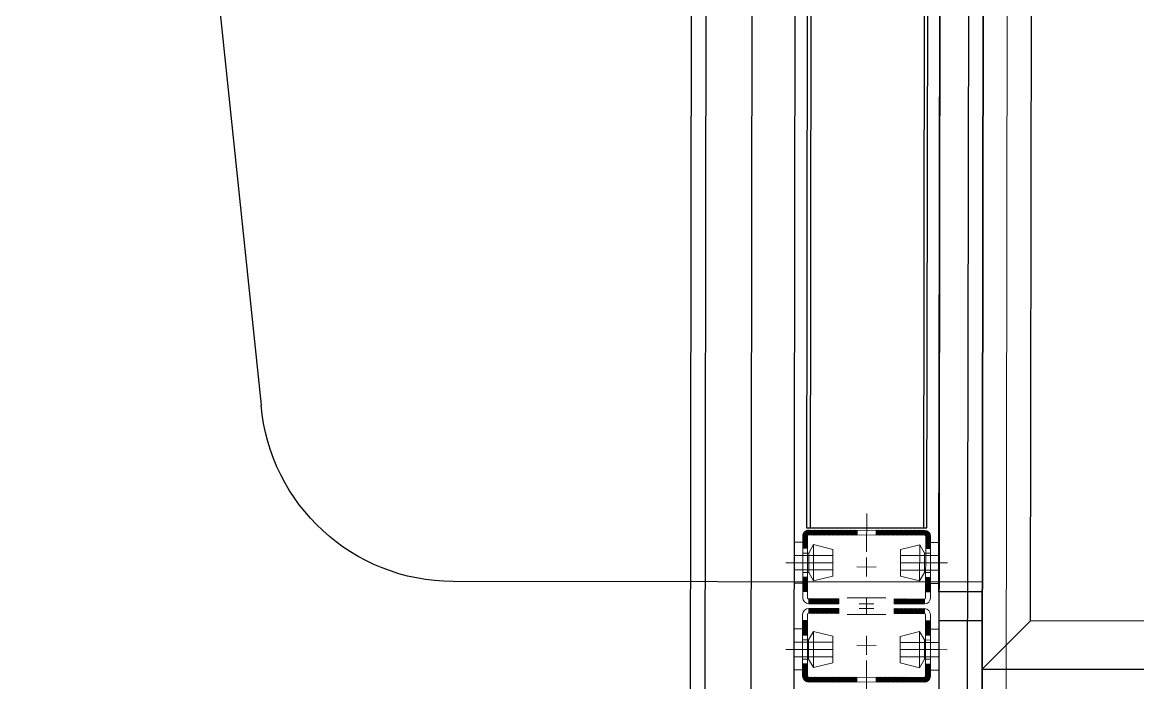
# Model space of a CAD drawing. Header units: inches. Extents: x 54 to 199, y 70 to 109.
# Drawn here: x 143.9166 to 144.3793, y 78.9738 to 79.2478 of the extents above; entities that cross this region are included whole.
import ezdxf
from ezdxf.enums import TextEntityAlignment as Align

# ---------------------------------------------------------------- set-up
doc = ezdxf.new("R2010")
doc.units = ezdxf.units.IN
doc.header["$MEASUREMENT"] = 0
for name, pattern in [('ACAD_ISO03W100', [30, 12, -18]), ('DASHDOT', [1, 0.5, -0.25, 0, -0.25]), ('DGN Style 2', [0.635854, 0.381513, -0.254342]), ('DGN Style 4', [470.164695, 234.8475, -117.42375, 0.469695, -117.42375]), ('HIDDENX2', [0.75, 0.5, -0.25])]:
    doc.linetypes.add(name, pattern=pattern)
for name, color, linetype in [('CENTER', 20, 'DASHDOT'), ('hatch', 2, 'Continuous'), ('hidden', 252, 'Continuous'), ('metal', 200, 'Continuous')]:
    doc.layers.add(name, color=color, linetype=linetype)
doc.layers.add('GLASS-EEE', color=140, linetype='Continuous', lineweight=5)
doc.layers.add('ws', color=7, linetype='Continuous', lineweight=0)
doc.layers.add('GOLDCLADDING', color=7, linetype='Continuous', true_color=0xffc20a)
doc.styles.add('ROMANS', font='romans.shx')

# ---------------------------------------------------------------- blocks, each defined once
blk = doc.blocks.new('GRWRFHRH')
at = {"color": 252, "ltscale": 3}
for p, q in [((4.2425, 7.5543), (4.24024, 6.0363)), ((4.2425, 7.5533), (4.24025, 6.0373)), ((4.25825, 6.03727), (4.2605, 7.55327)), ((4.33624, 6.03615), (4.3385, 7.55415)), ((4.21527, 6.05234), (4.21725, 7.39034)), ((4.21527, 6.05234), (4.21725, 7.39034)), ((4.22325, 7.39033), (4.22127, 6.05233)), ((4.24225, 7.3903), (4.24027, 6.0523)), ((4.32025, 7.39018), (4.31827, 6.05218)), ((4.33027, 6.05217), (4.33225, 7.39017)), ((4.33627, 6.05216), (4.33825, 7.39016)), ((4.33825, 7.39016), (4.33627, 6.05216)), ((4.3382, 7.35415), (4.33627, 6.05415)), ((4.3187, 6.34219), (4.32019, 7.34818)), ((4.33819, 7.34816), (4.3367, 6.34216)), ((4.3367, 6.34216), (4.3187, 6.34219)), ((4.31868, 6.33019), (4.31825, 6.04219)), ((4.33668, 6.33016), (4.31868, 6.33019)), ((4.33625, 6.04216), (4.33668, 6.33016))]:
    blk.add_line(p, q, dxfattribs=at)
at = {"color": 252, "linetype": 'ACAD_ISO03W100'}
for p, q in [((4.33841, 7.49315), (4.33665, 6.31015)), ((4.35668, 6.33012), (4.35838, 7.47312)), ((4.33665, 6.31015), (4.35668, 6.33012)), ((4.35668, 6.33012), (4.33665, 6.31015)), ((4.58168, 6.32979), (4.35668, 6.33012)), ((4.33665, 6.31015), (4.60165, 6.30976))]:
    blk.add_line(p, q, dxfattribs=at)
at = {"color": 252, "lineweight": 25}
for p, q in [((4.33826, 7.39616), (4.3367, 6.34616)), ((3.9385, 7.36411), (4.03757, 6.4196)), ((4.3367, 6.34616), (4.11715, 6.34648))]:
    blk.add_line(p, q, dxfattribs=at)
at = {"color": 252}
for p, q in [((4.21527, 6.05234), (4.21725, 7.39034)), ((4.33825, 7.39016), (4.33627, 6.05216))]:
    blk.add_line(p, q, dxfattribs=at)
at = {"color": 252, "lineweight": 25, "extrusion": (0, 0, -1)}
blk.add_ellipse((4.11727, 6.42648), major_axis=(-0.05657, 0.05657), ratio=1, start_param=3.928475, end_param=5.411656, dxfattribs=at)
at = {"layer": 'CENTER', "color": 252, "linetype": 'DASHDOT', "lineweight": 0, "ltscale": 5}
for p, q in [((4.28875, 6.37473), (4.28872, 6.35873)), ((4.25522, 6.35428), (4.27122, 6.35426)), ((4.29271, 6.35247), (4.28471, 6.35249)), ((4.28872, 6.35648), (4.28871, 6.34848)), ((4.32222, 6.35418), (4.30622, 6.3542)), ((4.2967, 6.33972), (4.2807, 6.33974)), ((4.2887, 6.33973), (4.28869, 6.33623)), ((4.29169, 6.33723), (4.28569, 6.33724)), ((4.29169, 6.33523), (4.28569, 6.33524)), ((4.28868, 6.33273), (4.28869, 6.33623)), ((4.29668, 6.33272), (4.28068, 6.33274)), ((4.28866, 6.31598), (4.28867, 6.32398)), ((4.25516, 6.31828), (4.27116, 6.31826)), ((4.29267, 6.31997), (4.28467, 6.31999)), ((4.32216, 6.31818), (4.30616, 6.3182)), ((4.28863, 6.29773), (4.28866, 6.31373))]:
    blk.add_line(p, q, dxfattribs=at)
at = {"layer": 'GLASS-EEE', "color": 252}
for p, q in [((4.33625, 6.03907), (4.33849, 7.55024)), ((4.34849, 7.55022), (4.34625, 6.03905))]:
    blk.add_line(p, q, dxfattribs=at)
at = {"layer": 'hatch', "color": 252, "linetype": 'Continuous', "lineweight": 0}
for p, q in [((4.26223, 6.36483), (4.26517, 6.36777)), ((4.26223, 6.36537), (4.26464, 6.36776)), ((4.26223, 6.3643), (4.2657, 6.36776)), ((4.26223, 6.36377), (4.26623, 6.36776)), ((4.26234, 6.366), (4.264, 6.36766)), ((4.26476, 6.36577), (4.26676, 6.36776)), ((4.26529, 6.36577), (4.26729, 6.36776)), ((4.26582, 6.36576), (4.26782, 6.36776)), ((4.26635, 6.36576), (4.26835, 6.36776)), ((4.26688, 6.36576), (4.26888, 6.36776)), ((4.26741, 6.36576), (4.26942, 6.36776)), ((4.26794, 6.36576), (4.26995, 6.36776)), ((4.26847, 6.36576), (4.27048, 6.36776)), ((4.269, 6.36576), (4.27101, 6.36776)), ((4.26953, 6.36576), (4.27154, 6.36776)), ((4.27006, 6.36576), (4.27207, 6.36776)), ((4.27059, 6.36576), (4.2726, 6.36775)), ((4.27112, 6.36576), (4.27313, 6.36775)), ((4.27165, 6.36576), (4.27366, 6.36775)), ((4.27219, 6.36576), (4.27419, 6.36775)), ((4.27272, 6.36575), (4.27472, 6.36775)), ((4.27325, 6.36575), (4.27525, 6.36775)), ((4.27378, 6.36575), (4.27578, 6.36775)), ((4.27431, 6.36575), (4.27631, 6.36775)), ((4.27484, 6.36575), (4.27684, 6.36775)), ((4.27537, 6.36575), (4.27737, 6.36775)), ((4.2759, 6.36575), (4.2779, 6.36775)), ((4.27643, 6.36575), (4.27843, 6.36775)), ((4.27696, 6.36575), (4.27896, 6.36775)), ((4.27749, 6.36575), (4.27949, 6.36774)), ((4.27802, 6.36575), (4.28002, 6.36774)), ((4.27855, 6.36575), (4.28055, 6.36774)), ((4.27908, 6.36574), (4.28108, 6.36774)), ((4.27961, 6.36574), (4.28161, 6.36774)), ((4.28014, 6.36574), (4.28214, 6.36774)), ((4.28067, 6.36574), (4.28267, 6.36774)), ((4.2812, 6.36574), (4.2832, 6.36774)), ((4.28173, 6.36574), (4.28373, 6.36774)), ((4.28226, 6.36574), (4.28426, 6.36774)), ((4.28279, 6.36574), (4.28474, 6.36768)), ((4.28332, 6.36574), (4.28474, 6.36715)), ((4.28385, 6.36574), (4.28473, 6.36662)), ((4.29273, 6.36665), (4.29381, 6.36772)), ((4.29273, 6.36612), (4.29434, 6.36772)), ((4.29274, 6.36771), (4.29275, 6.36772)), ((4.29274, 6.36718), (4.29328, 6.36772)), ((4.29287, 6.36572), (4.29487, 6.36772)), ((4.2934, 6.36572), (4.2954, 6.36772)), ((4.29393, 6.36572), (4.29593, 6.36772)), ((4.29446, 6.36572), (4.29646, 6.36772)), ((4.29499, 6.36572), (4.29699, 6.36772)), ((4.29552, 6.36572), (4.29752, 6.36772)), ((4.29605, 6.36572), (4.29805, 6.36772)), ((4.29658, 6.36572), (4.29858, 6.36772)), ((4.29711, 6.36572), (4.29911, 6.36772)), ((4.29764, 6.36572), (4.29964, 6.36771)), ((4.29817, 6.36572), (4.30017, 6.36771)), ((4.2987, 6.36572), (4.3007, 6.36771)), ((4.29923, 6.36571), (4.30124, 6.36771)), ((4.29976, 6.36571), (4.30177, 6.36771)), ((4.30029, 6.36571), (4.3023, 6.36771)), ((4.30082, 6.36571), (4.30283, 6.36771)), ((4.30135, 6.36571), (4.30336, 6.36771)), ((4.30188, 6.36571), (4.30389, 6.36771)), ((4.30241, 6.36571), (4.30442, 6.36771)), ((4.30294, 6.36571), (4.30495, 6.36771)), ((4.30347, 6.36571), (4.30548, 6.36771)), ((4.30401, 6.36571), (4.30601, 6.3677)), ((4.30454, 6.36571), (4.30654, 6.3677)), ((4.30507, 6.36571), (4.30707, 6.3677)), ((4.3056, 6.36571), (4.3076, 6.3677)), ((4.30613, 6.3657), (4.30813, 6.3677)), ((4.30666, 6.3657), (4.30866, 6.3677)), ((4.30719, 6.3657), (4.30919, 6.3677)), ((4.30772, 6.3657), (4.30972, 6.3677)), ((4.30825, 6.3657), (4.31025, 6.3677)), ((4.30878, 6.3657), (4.31078, 6.3677)), ((4.30931, 6.3657), (4.31131, 6.3677)), ((4.30984, 6.3657), (4.31184, 6.3677)), ((4.31037, 6.3657), (4.31237, 6.3677)), ((4.3109, 6.3657), (4.3129, 6.36769)), ((4.31143, 6.3657), (4.31335, 6.36762)), ((4.31196, 6.3657), (4.31375, 6.36748)), ((4.31249, 6.3657), (4.31409, 6.36729)), ((4.31296, 6.36564), (4.31439, 6.36706)), ((4.31321, 6.36535), (4.31465, 6.36679)), ((4.31323, 6.36485), (4.31487, 6.36648)), ((4.25873, 6.36278), (4.2587, 6.34578)), ((4.26223, 6.36277), (4.25873, 6.36278)), ((4.26223, 6.36277), (4.2622, 6.34577)), ((4.26223, 6.36324), (4.26423, 6.36524)), ((4.26223, 6.36271), (4.26423, 6.36471)), ((4.26223, 6.36218), (4.26423, 6.36418)), ((4.26223, 6.36165), (4.26423, 6.36365)), ((4.26223, 6.36112), (4.26423, 6.36312)), ((4.26223, 6.36059), (4.26423, 6.36259)), ((4.26243, 6.36027), (4.26423, 6.36206)), ((4.26673, 6.36176), (4.26472, 6.35827)), ((4.26673, 6.36176), (4.26671, 6.34676)), ((4.27472, 6.35975), (4.26673, 6.36176)), ((4.28438, 6.36574), (4.28473, 6.36609)), ((4.30272, 6.35971), (4.31073, 6.3617)), ((4.31073, 6.3617), (4.31071, 6.3467)), ((4.31073, 6.3617), (4.31272, 6.35819)), ((4.31323, 6.36432), (4.31505, 6.36613)), ((4.31323, 6.36379), (4.31518, 6.36573)), ((4.31323, 6.36326), (4.31523, 6.36525)), ((4.31323, 6.36273), (4.31523, 6.36472)), ((4.31323, 6.36219), (4.31523, 6.36419)), ((4.31323, 6.36166), (4.31523, 6.36366)), ((4.31323, 6.36113), (4.31523, 6.36313)), ((4.31323, 6.3606), (4.31523, 6.3626)), ((4.31335, 6.36019), (4.31523, 6.36207)), ((4.31523, 6.36269), (4.3152, 6.34569)), ((4.31523, 6.36269), (4.31873, 6.36269)), ((4.31873, 6.36269), (4.3187, 6.34569)), ((4.26472, 6.35827), (4.26222, 6.35827)), ((4.26296, 6.36027), (4.26423, 6.36153)), ((4.2635, 6.36027), (4.26423, 6.361)), ((4.26403, 6.36027), (4.26423, 6.36047)), ((4.26472, 6.35827), (4.26471, 6.35027)), ((4.27472, 6.35975), (4.27471, 6.34875)), ((4.30272, 6.35971), (4.30271, 6.34871)), ((4.31272, 6.35819), (4.31271, 6.35019)), ((4.31272, 6.35819), (4.31522, 6.35819)), ((4.31388, 6.36019), (4.31523, 6.36154)), ((4.31441, 6.36019), (4.31523, 6.36101)), ((4.31494, 6.36019), (4.31523, 6.36048)), ((4.2622, 6.34627), (4.26421, 6.34827)), ((4.26471, 6.35027), (4.26221, 6.35027)), ((4.26221, 6.34786), (4.26261, 6.34827)), ((4.26221, 6.34733), (4.26314, 6.34827)), ((4.26221, 6.3468), (4.26367, 6.34827)), ((4.26671, 6.34676), (4.26471, 6.35027)), ((4.27471, 6.34875), (4.26671, 6.34676)), ((4.30271, 6.34871), (4.31071, 6.3467)), ((4.31071, 6.3467), (4.31271, 6.35019)), ((4.31271, 6.35019), (4.31521, 6.35019)), ((4.3132, 6.34629), (4.31512, 6.34819)), ((4.3132, 6.34575), (4.31521, 6.34775)), ((4.31321, 6.34788), (4.31353, 6.34819)), ((4.31321, 6.34735), (4.31406, 6.34819)), ((4.31321, 6.34682), (4.31459, 6.34819)), ((4.2622, 6.34577), (4.2587, 6.34578)), ((4.2622, 6.34574), (4.26421, 6.34774)), ((4.2622, 6.34521), (4.26421, 6.34721)), ((4.2622, 6.34468), (4.26421, 6.34668)), ((4.2622, 6.34415), (4.2642, 6.34615)), ((4.2622, 6.34362), (4.2642, 6.34562)), ((4.2622, 6.34309), (4.2642, 6.34509)), ((4.2622, 6.34256), (4.2642, 6.34456)), ((4.26244, 6.34227), (4.2642, 6.34403)), ((4.26297, 6.34227), (4.2642, 6.3435)), ((4.3132, 6.34522), (4.31521, 6.34722)), ((4.3132, 6.34469), (4.31521, 6.34669)), ((4.3132, 6.34416), (4.3152, 6.34616)), ((4.3132, 6.34363), (4.3152, 6.34563)), ((4.3132, 6.3431), (4.3152, 6.3451)), ((4.3132, 6.34257), (4.3152, 6.34457)), ((4.31335, 6.34219), (4.3152, 6.34404)), ((4.31388, 6.34219), (4.3152, 6.34351)), ((4.3152, 6.34569), (4.3187, 6.34569)), ((4.2635, 6.34227), (4.2642, 6.34297)), ((4.26403, 6.34227), (4.2642, 6.34244)), ((4.26469, 6.33922), (4.26474, 6.33927)), ((4.26469, 6.33869), (4.26527, 6.33927)), ((4.26469, 6.33816), (4.2658, 6.33926)), ((4.26469, 6.33763), (4.26633, 6.33926)), ((4.26486, 6.33727), (4.26686, 6.33926)), ((4.26539, 6.33727), (4.26739, 6.33926)), ((4.26592, 6.33726), (4.26792, 6.33926)), ((4.26645, 6.33726), (4.26845, 6.33926)), ((4.26698, 6.33726), (4.26898, 6.33926)), ((4.26751, 6.33726), (4.26951, 6.33926)), ((4.26804, 6.33726), (4.27004, 6.33926)), ((4.26857, 6.33726), (4.27057, 6.33926)), ((4.2691, 6.33726), (4.2711, 6.33926)), ((4.26963, 6.33726), (4.27163, 6.33926)), ((4.27016, 6.33726), (4.27216, 6.33926)), ((4.27069, 6.33726), (4.27269, 6.33925)), ((4.27122, 6.33726), (4.27322, 6.33925)), ((4.27175, 6.33726), (4.27375, 6.33925)), ((4.27228, 6.33725), (4.27428, 6.33925)), ((4.27281, 6.33725), (4.27481, 6.33925)), ((4.27334, 6.33725), (4.27534, 6.33925)), ((4.27387, 6.33725), (4.27587, 6.33925)), ((4.2744, 6.33725), (4.27641, 6.33925)), ((4.27493, 6.33725), (4.27694, 6.33925)), ((4.27546, 6.33725), (4.27719, 6.33898)), ((4.30019, 6.33914), (4.30027, 6.33921)), ((4.30019, 6.33861), (4.3008, 6.33921)), ((4.30019, 6.33808), (4.30133, 6.33921)), ((4.30019, 6.33755), (4.30186, 6.33921)), ((4.30039, 6.33721), (4.30239, 6.33921)), ((4.30092, 6.33721), (4.30292, 6.33921)), ((4.30145, 6.33721), (4.30345, 6.33921)), ((4.30198, 6.33721), (4.30398, 6.33921)), ((4.30251, 6.33721), (4.30451, 6.33921)), ((4.30304, 6.33721), (4.30504, 6.33921)), ((4.30357, 6.33721), (4.30557, 6.33921)), ((4.3041, 6.33721), (4.3061, 6.3392)), ((4.30463, 6.33721), (4.30663, 6.3392)), ((4.30516, 6.33721), (4.30716, 6.3392)), ((4.30569, 6.33721), (4.30769, 6.3392)), ((4.30622, 6.3372), (4.30822, 6.3392)), ((4.30675, 6.3372), (4.30876, 6.3392)), ((4.30728, 6.3372), (4.30929, 6.3392)), ((4.30781, 6.3372), (4.30982, 6.3392)), ((4.30834, 6.3372), (4.31035, 6.3392)), ((4.30887, 6.3372), (4.31088, 6.3392)), ((4.3094, 6.3372), (4.31141, 6.3392)), ((4.30993, 6.3372), (4.31194, 6.3392)), ((4.31046, 6.3372), (4.31247, 6.3392)), ((4.31099, 6.3372), (4.31269, 6.33889)), ((4.31441, 6.34219), (4.3152, 6.34298)), ((4.31494, 6.34219), (4.3152, 6.34245)), ((4.26469, 6.3349), (4.26632, 6.33326)), ((4.26469, 6.33437), (4.26579, 6.33326)), ((4.26485, 6.33527), (4.26685, 6.33326)), ((4.26538, 6.33527), (4.26738, 6.33326)), ((4.26591, 6.33526), (4.26791, 6.33326)), ((4.26644, 6.33526), (4.26844, 6.33326)), ((4.26697, 6.33526), (4.26897, 6.33326)), ((4.2675, 6.33526), (4.2695, 6.33326)), ((4.26804, 6.33526), (4.27003, 6.33326)), ((4.26857, 6.33526), (4.27056, 6.33326)), ((4.2691, 6.33526), (4.27109, 6.33326)), ((4.26963, 6.33526), (4.27162, 6.33326)), ((4.27016, 6.33526), (4.27215, 6.33326)), ((4.27069, 6.33526), (4.27268, 6.33325)), ((4.27122, 6.33526), (4.27321, 6.33325)), ((4.27175, 6.33526), (4.27374, 6.33325)), ((4.27228, 6.33525), (4.27427, 6.33325)), ((4.27281, 6.33525), (4.27481, 6.33325)), ((4.27334, 6.33525), (4.27534, 6.33325)), ((4.27387, 6.33525), (4.27587, 6.33325)), ((4.2744, 6.33525), (4.2764, 6.33325)), ((4.27493, 6.33525), (4.27693, 6.33325)), ((4.27546, 6.33525), (4.27719, 6.33352)), ((4.27599, 6.33725), (4.27719, 6.33845)), ((4.27599, 6.33525), (4.27719, 6.33405)), ((4.27652, 6.33725), (4.27719, 6.33792)), ((4.27652, 6.33525), (4.27719, 6.33458)), ((4.27705, 6.33725), (4.27719, 6.33739)), ((4.27705, 6.33525), (4.27719, 6.33511)), ((4.30019, 6.33488), (4.30185, 6.33321)), ((4.30019, 6.33435), (4.30132, 6.33321)), ((4.30039, 6.33521), (4.30238, 6.33321)), ((4.30092, 6.33521), (4.30291, 6.33321)), ((4.30145, 6.33521), (4.30344, 6.33321)), ((4.30198, 6.33521), (4.30397, 6.33321)), ((4.30251, 6.33521), (4.3045, 6.33321)), ((4.30304, 6.33521), (4.30503, 6.33321)), ((4.30357, 6.33521), (4.30556, 6.33321)), ((4.3041, 6.33521), (4.30609, 6.3332)), ((4.30463, 6.33521), (4.30662, 6.3332)), ((4.30516, 6.33521), (4.30716, 6.3332)), ((4.30569, 6.33521), (4.30769, 6.3332)), ((4.30622, 6.3352), (4.30822, 6.3332)), ((4.30675, 6.3352), (4.30875, 6.3332)), ((4.30728, 6.3352), (4.30928, 6.3332)), ((4.30781, 6.3352), (4.30981, 6.3332)), ((4.30834, 6.3352), (4.31034, 6.3332)), ((4.30887, 6.3352), (4.31087, 6.3332)), ((4.3094, 6.3352), (4.3114, 6.3332)), ((4.30993, 6.3352), (4.31193, 6.3332)), ((4.31046, 6.3352), (4.31246, 6.3332)), ((4.31099, 6.3352), (4.31269, 6.3335)), ((4.31152, 6.3352), (4.31269, 6.33403)), ((4.31153, 6.3372), (4.31269, 6.33836)), ((4.31205, 6.3352), (4.31269, 6.33456)), ((4.31206, 6.3372), (4.31269, 6.33783)), ((4.31258, 6.3352), (4.31269, 6.33509)), ((4.31259, 6.3372), (4.31269, 6.3373)), ((4.26218, 6.32998), (4.26418, 6.32798)), ((4.26218, 6.32945), (4.26418, 6.32745)), ((4.26242, 6.33027), (4.26418, 6.32851)), ((4.26295, 6.33027), (4.26418, 6.32904)), ((4.26348, 6.33027), (4.26418, 6.32957)), ((4.26401, 6.33027), (4.26418, 6.3301)), ((4.26469, 6.33384), (4.26526, 6.33327)), ((4.26469, 6.33331), (4.26473, 6.33327)), ((4.30019, 6.33382), (4.30079, 6.33321)), ((4.30019, 6.33329), (4.30026, 6.33321)), ((4.31318, 6.32982), (4.31518, 6.32781)), ((4.31318, 6.32929), (4.31518, 6.32728)), ((4.31333, 6.33019), (4.31518, 6.32834)), ((4.31386, 6.33019), (4.31518, 6.32887)), ((4.31439, 6.33019), (4.31518, 6.3294)), ((4.31492, 6.33019), (4.31518, 6.32993)), ((4.25865, 6.30978), (4.25868, 6.32678)), ((4.26218, 6.32677), (4.25868, 6.32678)), ((4.26215, 6.30977), (4.26218, 6.32677)), ((4.26217, 6.32574), (4.26364, 6.32427)), ((4.26217, 6.32521), (4.26311, 6.32427)), ((4.26217, 6.32468), (4.26258, 6.32427)), ((4.26218, 6.32892), (4.26418, 6.32692)), ((4.26218, 6.32839), (4.26418, 6.32639)), ((4.26218, 6.32786), (4.26417, 6.32586)), ((4.26218, 6.32733), (4.26417, 6.32533)), ((4.26218, 6.3268), (4.26417, 6.32479)), ((4.26218, 6.32627), (4.26417, 6.32427)), ((4.26667, 6.32576), (4.26467, 6.32227)), ((4.26665, 6.31076), (4.26667, 6.32576)), ((4.27467, 6.32375), (4.26667, 6.32576)), ((4.30267, 6.32371), (4.31067, 6.3257)), ((4.31065, 6.3107), (4.31067, 6.3257)), ((4.31067, 6.3257), (4.31267, 6.3222)), ((4.31317, 6.3261), (4.31508, 6.32419)), ((4.31317, 6.32557), (4.31455, 6.32419)), ((4.31317, 6.32504), (4.31402, 6.32419)), ((4.31318, 6.32876), (4.31518, 6.32675)), ((4.31318, 6.32822), (4.31518, 6.32622)), ((4.31318, 6.32769), (4.31517, 6.32569)), ((4.31318, 6.32716), (4.31517, 6.32516)), ((4.31318, 6.32663), (4.31517, 6.32463)), ((4.31515, 6.30969), (4.31518, 6.32669)), ((4.31518, 6.32669), (4.31868, 6.32669)), ((4.31865, 6.30969), (4.31868, 6.32669)), ((4.26467, 6.32227), (4.26217, 6.32227)), ((4.26466, 6.31427), (4.26467, 6.32227)), ((4.27465, 6.31275), (4.27467, 6.32375)), ((4.30265, 6.31271), (4.30267, 6.32371)), ((4.31266, 6.3142), (4.31267, 6.3222)), ((4.31267, 6.3222), (4.31517, 6.32219)), ((4.31317, 6.32451), (4.31349, 6.32419)), ((4.26215, 6.31195), (4.26415, 6.30995)), ((4.26215, 6.31142), (4.26415, 6.30942)), ((4.26215, 6.31089), (4.26415, 6.30888)), ((4.26466, 6.31427), (4.26216, 6.31427)), ((4.26236, 6.31227), (4.26415, 6.31048)), ((4.26289, 6.31227), (4.26415, 6.31101)), ((4.26342, 6.31227), (4.26415, 6.31154)), ((4.26395, 6.31227), (4.26415, 6.31207)), ((4.26665, 6.31076), (4.26466, 6.31427)), ((4.27465, 6.31275), (4.26665, 6.31076)), ((4.30265, 6.31271), (4.31065, 6.3107)), ((4.31065, 6.3107), (4.31266, 6.3142)), ((4.31266, 6.3142), (4.31516, 6.31419)), ((4.31315, 6.31178), (4.31515, 6.30978)), ((4.31315, 6.31125), (4.31515, 6.30925)), ((4.31327, 6.31219), (4.31515, 6.31031)), ((4.31381, 6.31219), (4.31515, 6.31084)), ((4.31434, 6.31219), (4.31515, 6.31137)), ((4.31487, 6.31219), (4.31515, 6.3119)), ((4.26215, 6.30977), (4.25865, 6.30978)), ((4.26215, 6.31036), (4.26415, 6.30835)), ((4.26215, 6.30983), (4.26415, 6.30782)), ((4.26215, 6.3093), (4.26415, 6.30729)), ((4.26215, 6.30877), (4.26614, 6.30476)), ((4.26215, 6.30824), (4.26561, 6.30476)), ((4.26215, 6.30771), (4.26508, 6.30477)), ((4.26215, 6.30717), (4.26455, 6.30477)), ((4.26226, 6.30653), (4.26391, 6.30488)), ((4.26467, 6.30677), (4.26667, 6.30476)), ((4.2652, 6.30677), (4.2672, 6.30476)), ((4.26573, 6.30676), (4.26773, 6.30476)), ((4.26626, 6.30676), (4.26826, 6.30476)), ((4.26679, 6.30676), (4.26879, 6.30476)), ((4.26732, 6.30676), (4.26932, 6.30476)), ((4.26786, 6.30676), (4.26985, 6.30476)), ((4.26839, 6.30676), (4.27038, 6.30476)), ((4.26892, 6.30676), (4.27091, 6.30476)), ((4.26945, 6.30676), (4.27144, 6.30476)), ((4.26998, 6.30676), (4.27197, 6.30476)), ((4.27051, 6.30676), (4.2725, 6.30475)), ((4.27104, 6.30676), (4.27303, 6.30475)), ((4.27157, 6.30676), (4.27356, 6.30475)), ((4.2721, 6.30676), (4.27409, 6.30475)), ((4.27263, 6.30675), (4.27463, 6.30475)), ((4.27316, 6.30675), (4.27516, 6.30475)), ((4.27369, 6.30675), (4.27569, 6.30475)), ((4.27422, 6.30675), (4.27622, 6.30475)), ((4.27475, 6.30675), (4.27675, 6.30475)), ((4.27528, 6.30675), (4.27728, 6.30475)), ((4.27581, 6.30675), (4.27781, 6.30475)), ((4.27634, 6.30675), (4.27834, 6.30475)), ((4.27687, 6.30675), (4.27887, 6.30475)), ((4.2774, 6.30675), (4.2794, 6.30474)), ((4.27793, 6.30675), (4.27993, 6.30474)), ((4.27846, 6.30675), (4.28046, 6.30474)), ((4.27899, 6.30674), (4.28099, 6.30474)), ((4.27952, 6.30674), (4.28152, 6.30474)), ((4.28005, 6.30674), (4.28205, 6.30474)), ((4.28058, 6.30674), (4.28258, 6.30474)), ((4.28111, 6.30674), (4.28311, 6.30474)), ((4.28164, 6.30674), (4.28364, 6.30474)), ((4.28217, 6.30674), (4.28417, 6.30474)), ((4.2827, 6.30674), (4.28464, 6.30479)), ((4.28323, 6.30674), (4.28464, 6.30533)), ((4.28376, 6.30674), (4.28464, 6.30586)), ((4.2843, 6.30674), (4.28465, 6.30639)), ((4.29265, 6.30633), (4.29425, 6.30472)), ((4.29278, 6.30672), (4.29478, 6.30472)), ((4.29331, 6.30672), (4.29531, 6.30472)), ((4.29384, 6.30672), (4.29584, 6.30472)), ((4.29437, 6.30672), (4.29637, 6.30472)), ((4.2949, 6.30672), (4.2969, 6.30472)), ((4.29543, 6.30672), (4.29743, 6.30472)), ((4.29596, 6.30672), (4.29796, 6.30472)), ((4.29649, 6.30672), (4.29849, 6.30472)), ((4.29702, 6.30672), (4.29902, 6.30472)), ((4.29755, 6.30672), (4.29955, 6.30471)), ((4.29808, 6.30672), (4.30008, 6.30471)), ((4.29861, 6.30672), (4.30061, 6.30471)), ((4.29914, 6.30672), (4.30114, 6.30471)), ((4.29967, 6.30671), (4.30167, 6.30471)), ((4.30021, 6.30671), (4.3022, 6.30471)), ((4.30074, 6.30671), (4.30273, 6.30471)), ((4.30127, 6.30671), (4.30326, 6.30471)), ((4.3018, 6.30671), (4.30379, 6.30471)), ((4.30233, 6.30671), (4.30432, 6.30471)), ((4.30286, 6.30671), (4.30485, 6.30471)), ((4.30339, 6.30671), (4.30538, 6.30471)), ((4.30392, 6.30671), (4.30591, 6.30471)), ((4.30445, 6.30671), (4.30644, 6.3047)), ((4.30498, 6.30671), (4.30698, 6.3047)), ((4.30551, 6.30671), (4.30751, 6.3047)), ((4.30604, 6.3067), (4.30804, 6.3047)), ((4.30657, 6.3067), (4.30857, 6.3047)), ((4.3071, 6.3067), (4.3091, 6.3047)), ((4.30763, 6.3067), (4.30963, 6.3047)), ((4.30816, 6.3067), (4.31016, 6.3047)), ((4.30869, 6.3067), (4.31069, 6.3047)), ((4.30922, 6.3067), (4.31122, 6.3047)), ((4.30975, 6.3067), (4.31175, 6.3047)), ((4.31028, 6.3067), (4.31228, 6.3047)), ((4.31081, 6.3067), (4.3128, 6.3047)), ((4.31134, 6.3067), (4.31326, 6.30477)), ((4.31187, 6.3067), (4.31366, 6.30491)), ((4.3124, 6.3067), (4.314, 6.30509)), ((4.31288, 6.30675), (4.3143, 6.30532)), ((4.31312, 6.30704), (4.31456, 6.30559)), ((4.31315, 6.31072), (4.31515, 6.30872)), ((4.31315, 6.31019), (4.31515, 6.30819)), ((4.31315, 6.30966), (4.31515, 6.30766)), ((4.31315, 6.30913), (4.31515, 6.30713)), ((4.31315, 6.3086), (4.31509, 6.30666)), ((4.31315, 6.30807), (4.31496, 6.30625)), ((4.31315, 6.30754), (4.31478, 6.3059)), ((4.31515, 6.30969), (4.31865, 6.30969)), ((4.29264, 6.3058), (4.29372, 6.30472)), ((4.29264, 6.30527), (4.29319, 6.30472)), ((4.29264, 6.30474), (4.29266, 6.30472))]:
    blk.add_line(p, q, dxfattribs=at)
at = {"layer": 'hatch', "color": 252, "linetype": 'DGN Style 2', "lineweight": 0}
for p, q in [((4.27472, 6.35725), (4.25872, 6.35728)), ((4.30272, 6.35721), (4.31872, 6.35719)), ((4.27471, 6.35125), (4.25871, 6.35128)), ((4.30271, 6.35121), (4.31871, 6.35119)), ((4.27467, 6.32125), (4.25867, 6.32128)), ((4.30267, 6.32121), (4.31867, 6.32119)), ((4.27466, 6.31525), (4.25866, 6.31528)), ((4.30266, 6.31521), (4.31866, 6.31519))]:
    blk.add_line(p, q, dxfattribs=at)
at = {"layer": 'hatch', "color": 252, "linetype": 'DGN Style 4', "lineweight": 0}
for p, q in [((4.27472, 6.35425), (4.25872, 6.35428)), ((4.30272, 6.35421), (4.31872, 6.35419)), ((4.27466, 6.31825), (4.25866, 6.31828)), ((4.30266, 6.31821), (4.31866, 6.31819))]:
    blk.add_line(p, q, dxfattribs=at)
at = {"layer": 'hidden', "color": 252, "linetype": 'HIDDENX2', "ltscale": 50}
for p, q in [((4.32019, 7.34818), (4.31825, 6.04219)), ((4.33625, 6.04216), (4.33819, 7.34816))]:
    blk.add_line(p, q, dxfattribs=at)
at = {"layer": 'metal', "color": 252, "linetype": 'Continuous', "lineweight": 0}
for p, q in [((4.31274, 6.36769), (4.26474, 6.36777)), ((4.28474, 6.36774), (4.28473, 6.36574)), ((4.29274, 6.36772), (4.29273, 6.36572)), ((4.2622, 6.33977), (4.26223, 6.36527)), ((4.2642, 6.33977), (4.26423, 6.36527)), ((4.31273, 6.36569), (4.26473, 6.36577)), ((4.31319, 6.33969), (4.31323, 6.36519)), ((4.31519, 6.33969), (4.31523, 6.36519)), ((4.26423, 6.36027), (4.26223, 6.36027)), ((4.31523, 6.36019), (4.31323, 6.36019)), ((4.26421, 6.34827), (4.26221, 6.34827)), ((4.31521, 6.34819), (4.31321, 6.34819)), ((4.2642, 6.34227), (4.2622, 6.34227)), ((4.27719, 6.33925), (4.26469, 6.33927)), ((4.26469, 6.33727), (4.26469, 6.33927)), ((4.27719, 6.33925), (4.27719, 6.33725)), ((4.31269, 6.33919), (4.30019, 6.33921)), ((4.30019, 6.33921), (4.30019, 6.33721)), ((4.31269, 6.33719), (4.31269, 6.33919)), ((4.3152, 6.34219), (4.3132, 6.34219)), ((4.27719, 6.33725), (4.26469, 6.33727)), ((4.27719, 6.33525), (4.26469, 6.33527)), ((4.26469, 6.33527), (4.26469, 6.33327)), ((4.27719, 6.33325), (4.27719, 6.33525)), ((4.31269, 6.33719), (4.30019, 6.33721)), ((4.31269, 6.33519), (4.30019, 6.33521)), ((4.30019, 6.33321), (4.30019, 6.33521)), ((4.31269, 6.33519), (4.31269, 6.3332)), ((4.26218, 6.33277), (4.26215, 6.30727)), ((4.26418, 6.33027), (4.26218, 6.33027)), ((4.26418, 6.33277), (4.26415, 6.30727)), ((4.27719, 6.33325), (4.26469, 6.33327)), ((4.31269, 6.3332), (4.30019, 6.33321)), ((4.31318, 6.33269), (4.31315, 6.30719)), ((4.31518, 6.33019), (4.31318, 6.33019)), ((4.31518, 6.33269), (4.31515, 6.30719)), ((4.26417, 6.32427), (4.26217, 6.32427)), ((4.31517, 6.32419), (4.31317, 6.32419)), ((4.26415, 6.31227), (4.26215, 6.31227)), ((4.31515, 6.31219), (4.31315, 6.31219)), ((4.31265, 6.3067), (4.26465, 6.30677)), ((4.28464, 6.30474), (4.28465, 6.30674)), ((4.29264, 6.30472), (4.29265, 6.30672)), ((4.31264, 6.3047), (4.26464, 6.30477))]:
    blk.add_line(p, q, dxfattribs=at)
for centre, major_axis, start_param, end_param in [((4.26473, 6.36527), (0.00177, 0.00177), 0.783914, 2.354711), ((4.31273, 6.36519), (-0.00177, 0.00177), 3.925507, 5.496303), ((4.26473, 6.36527), (-0.000354, 0.000354), -0.786882, 0.783914), ((4.31273, 6.36519), (-0.000354, 0.000354), 3.925507, 5.496303), ((4.2647, 6.33977), (-0.00177, 0.00177), 0.783914, 2.354711), ((4.2647, 6.33977), (-0.000354, 0.000354), 0.783914, 2.354711), ((4.31269, 6.33969), (-0.000354, 0.000354), 2.354711, 3.925507), ((4.31269, 6.33969), (0.00177, 0.00177), 3.925507, 5.496303)]:
    blk.add_ellipse(centre, major_axis=major_axis, ratio=1, start_param=start_param, end_param=end_param, dxfattribs=at)
at = {"layer": 'metal', "color": 252, "linetype": 'Continuous', "lineweight": 0, "extrusion": (0, 0, -1)}
for centre, major_axis, start_param, end_param in [((4.26468, 6.33277), (0.00177, 0.00177), 3.928475, 5.499271), ((4.31268, 6.3327), (-0.00177, 0.00177), 0.786882, 2.357678), ((4.26468, 6.33277), (-0.000354, 0.000354), 5.499271, 7.070067), ((4.31268, 6.3327), (-0.000354, 0.000354), 0.786882, 2.357678), ((4.26465, 6.30727), (-0.00177, 0.00177), 3.928475, 5.499271), ((4.26465, 6.30727), (-0.000354, 0.000354), 3.928475, 5.499271), ((4.31265, 6.3072), (0.00177, 0.00177), 0.786882, 2.357678), ((4.31265, 6.3072), (-0.000354, 0.000354), 2.357678, 3.928475)]:
    blk.add_ellipse(centre, major_axis=major_axis, ratio=1, start_param=start_param, end_param=end_param, dxfattribs=at)
at = {"layer": 'ws', "color": 252, "lineweight": -3}
for p, q in [((4.26516, 7.32227), (4.26374, 6.36877)), ((4.26666, 7.32226), (4.26524, 6.36877)), ((4.31366, 7.32219), (4.31224, 6.3687)), ((4.31374, 6.36869), (4.31516, 7.32219)), ((4.26374, 6.36877), (4.31374, 6.36869))]:
    blk.add_line(p, q, dxfattribs=at)
at = {"color": 252, "style": 'ROMANS'}
for p in [(-5.11757, 7.45916, 0), (3.16531, 4.70638, 0), (-5.11757, 4.62872, 0)]:
    blk.add_attdef('ELEV', text='', height=0.10354, dxfattribs=at).set_placement(p, align=Align.BOTTOM_LEFT)
for p in [(-5.11757, 7.39034, 0), (3.16531, 4.63756, 0), (-5.11757, 4.5599, 0)]:
    blk.add_attdef('LEVEL', text='', height=0.10354, dxfattribs=at).set_placement(p, align=Align.TOP_LEFT)

msp = doc.modelspace()

# ---------------------------------------------------------------- block references
at = {"layer": 'GOLDCLADDING'}
msp.add_blockref('GRWRFHRH', (139.97813, 72.66933, 0), dxfattribs=at)

doc.saveas('drawing.dxf')
